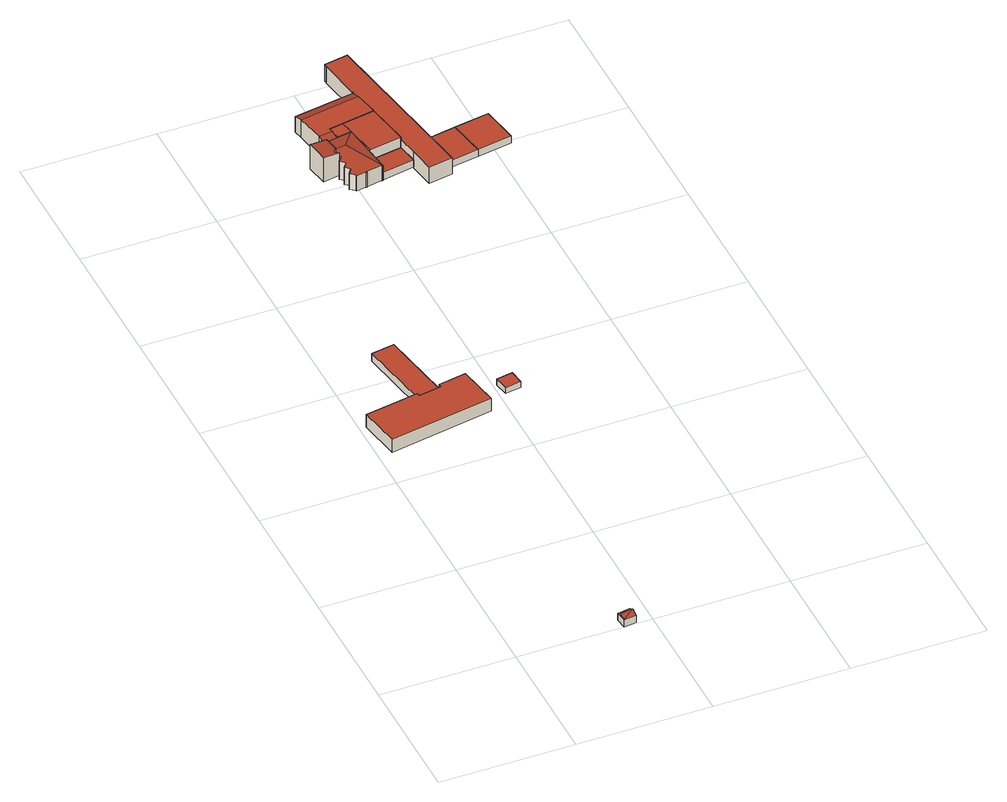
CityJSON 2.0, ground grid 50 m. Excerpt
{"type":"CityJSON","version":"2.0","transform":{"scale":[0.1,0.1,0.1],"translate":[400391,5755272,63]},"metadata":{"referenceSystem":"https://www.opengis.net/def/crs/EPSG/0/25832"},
"CityObjects":{
"building1":{"type":"Building","attributes":{"Gemeindeschluessel":"05515000","Geometrietyp2DReferenz":"3000","function":"31001_2500","roofType":"3100","measuredHeight":4.24},"address":[{"country":"Germany","locality":"Münster","thoroughfareNumber":"50a","thoroughfareName":"Am Rohrbusch"}],"geometry":[{"type":"Solid","lod":"2","boundaries":[[[[0,1,2,3]],[[4,5,1,0]],[[6,7,5,4]],[[3,2,7,6]],[[0,8,4]],[[6,9,3]],[[0,3,9]],[[9,8,0]],[[8,9,6]],[[6,4,8]],[[1,5,7,2]]]],"semantics":{"surfaces":[{"type":"WallSurface"},{"type":"RoofSurface"},{"type":"GroundSurface"}],"values":[[0,0,0,0,0,0,1,1,1,1,2]]}}]},
"building2":{"type":"Building","attributes":{"Gemeindeschluessel":"05515000","Geometrietyp2DReferenz":"3000","function":"51009_1610","roofType":"1000","measuredHeight":5.46},"geometry":[{"type":"Solid","lod":"2","boundaries":[[[[10,11,12,13]],[[14,15,11,10]],[[16,17,15,14]],[[18,19,17,16]],[[20,21,19,18]],[[22,23,21,20]],[[24,25,23,22]],[[13,12,25,24]],[[22,20,18,16,14,10,13,24]],[[11,15,17,19,21,23,25,12]]]],"semantics":{"surfaces":[{"type":"WallSurface"},{"type":"RoofSurface"},{"type":"GroundSurface"}],"values":[[0,0,0,0,0,0,0,0,1,2]]}}]},
"building3":{"type":"Building","attributes":{"Gemeindeschluessel":"05515000","Geometrietyp2DReferenz":"3000","function":"31001_2000","roofType":"1000","measuredHeight":3.25},"address":[{"country":"Germany","locality":"Münster","thoroughfareNumber":"52","thoroughfareName":"Am Rohrbusch"}],"geometry":[{"type":"Solid","lod":"2","boundaries":[[[[26,27,28,29]],[[30,31,27,26]],[[32,33,31,30]],[[34,35,33,32]],[[36,37,35,34]],[[29,28,37,36]],[[34,32,30,26,29,36]],[[27,31,33,35,37,28]]]],"semantics":{"surfaces":[{"type":"WallSurface"},{"type":"RoofSurface"},{"type":"GroundSurface"}],"values":[[0,0,0,0,0,0,1,2]]}}]},
"building4":{"type":"Building","attributes":{"Gemeindeschluessel":"05515000","Geometrietyp2DReferenz":"3000","function":"31001_2460","roofType":"1000","measuredHeight":2.53},"geometry":[{"type":"Solid","lod":"2","boundaries":[[[[38,39,40,41]],[[42,43,39,38]],[[44,45,43,42]],[[41,40,45,44]],[[42,38,41,44]],[[39,43,45,40]]]],"semantics":{"surfaces":[{"type":"WallSurface"},{"type":"RoofSurface"},{"type":"GroundSurface"}],"values":[[0,0,0,0,1,2]]}}]},
"building5":{"type":"Building","attributes":{"Gemeindeschluessel":"05515000","Geometrietyp2DReferenz":"3000","function":"51009_1610","roofType":"2100","measuredHeight":10.57},"geometry":[{"type":"Solid","lod":"2","boundaries":[[[[46,47,48,49]],[[50,51,47,46]],[[52,53,51,50]],[[54,55,53,52]],[[56,57,55,54]],[[49,48,57,56]],[[54,52,50,46,49,56]],[[47,51,53,55,57,48]]]],"semantics":{"surfaces":[{"type":"WallSurface"},{"type":"RoofSurface"},{"type":"GroundSurface"}],"values":[[0,0,0,0,0,0,1,2]]}}]},
"building6":{"type":"Building","attributes":{"Gemeindeschluessel":"05515000","Geometrietyp2DReferenz":"3000","function":"51009_1610","roofType":"1000","measuredHeight":3.14},"geometry":[{"type":"Solid","lod":"2","boundaries":[[[[58,59,60,61]],[[62,63,59,58]],[[64,65,63,62]],[[61,60,65,64]],[[62,58,61,64]],[[59,63,65,60]]]],"semantics":{"surfaces":[{"type":"WallSurface"},{"type":"RoofSurface"},{"type":"GroundSurface"}],"values":[[0,0,0,0,1,2]]}}]},
"building7":{"type":"Building","attributes":{"Gemeindeschluessel":"05515000","Geometrietyp2DReferenz":"3000","function":"31001_2000"},"address":[{"country":"Germany","locality":"Münster","thoroughfareNumber":"50","thoroughfareName":"Am Rohrbusch"}],"children":["building7-1","building7-2","building7-3","building7-4","building7-5"]},
"building7-1":{"type":"BuildingPart","attributes":{"roofType":"5000","measuredHeight":8.06},"parents":["building7"],"geometry":[{"type":"Solid","lod":"2","boundaries":[[[[66,67,68,69]],[[70,71,67,66]],[[72,73,71,70]],[[74,75,73,72]],[[76,77,75,74]],[[78,79,76,74,72,80]],[[66,69,81,82,83,70]],[[70,83,84,85,80,72]],[[86,68,67,71,73,75,77,87,88,89,90,91,92]],[[93,83,82]],[[86,92,93,82,81]],[[68,86,81,69]],[[77,76,79,87]],[[78,80,94]],[[87,79,78,94,88]],[[94,80,85,95,96]],[[94,96,89,88]],[[97,95,85,84,98]],[[89,96,95,97,90]],[[91,90,97,98]],[[98,84,83,93]],[[98,93,92,91]]]],"semantics":{"surfaces":[{"type":"WallSurface"},{"type":"RoofSurface"},{"type":"GroundSurface"},{"type":"ClosureSurface"}],"values":[[0,0,0,0,0,1,1,1,2,0,3,3,3,0,3,0,3,0,3,3,0,3]]}}]},
"building7-2":{"type":"BuildingPart","attributes":{"roofType":"5000","measuredHeight":8.93},"parents":["building7"],"geometry":[{"type":"Solid","lod":"2","boundaries":[[[[99,100,101,102]],[[103,69,68,100,99]],[[104,105,106,107]],[[108,109,105,104]],[[110,111,109,108]],[[112,113,111,110]],[[107,114,115,104]],[[116,103,99,102,115,114]],[[117,118,119,120,121,122,123,124,125,126,127,128,129,130,131,112,110,108,104,115,102]],[[132,133,134,135,136,137,138,139,140,141,142,143,144,145,146,101,100,68,86,147,106,105,109,111,113]],[[131,132,113,112]],[[130,133,132,131]],[[129,134,133,130]],[[128,135,134,129]],[[127,136,135,128]],[[126,137,136,127]],[[125,138,137,126]],[[124,139,138,125]],[[123,140,139,124]],[[122,141,140,123]],[[121,142,141,122]],[[120,143,142,121]],[[119,144,143,120]],[[118,145,144,119]],[[117,146,145,118]],[[102,101,146,117]],[[69,103,116,81]],[[68,69,81,86]],[[86,81,116,114,147]],[[106,147,114,107]]]],"semantics":{"surfaces":[{"type":"WallSurface"},{"type":"RoofSurface"},{"type":"GroundSurface"},{"type":"ClosureSurface"}],"values":[[0,0,0,0,0,0,1,1,1,2,0,0,0,0,0,0,0,0,0,0,0,0,0,0,0,0,0,3,3,3]]}}]},
"building7-3":{"type":"BuildingPart","attributes":{"roofType":"1000","measuredHeight":7.05},"parents":["building7"],"geometry":[{"type":"Solid","lod":"2","boundaries":[[[[148,149,77,76,150]],[[151,152,149,148]],[[153,154,152,151]],[[155,156,154,153]],[[157,158,156,155]],[[159,160,158,157]],[[161,162,160,159]],[[163,164,162,161]],[[165,166,164,163]],[[167,168,166,165]],[[165,163,161,159,157,155,153,151,148,150,169,78,94,96,167]],[[88,87,77,149,152,154,156,158,160,162,164,166,168,89]],[[78,169,79]],[[88,94,78,79,87]],[[89,96,94,88]],[[79,169,150,76]],[[77,87,79,76]],[[168,167,96,89]]]],"semantics":{"surfaces":[{"type":"WallSurface"},{"type":"RoofSurface"},{"type":"GroundSurface"},{"type":"ClosureSurface"}],"values":[[0,0,0,0,0,0,0,0,0,0,1,2,0,3,3,0,3,3]]}}]},
"building7-4":{"type":"BuildingPart","attributes":{"roofType":"1000","measuredHeight":7.93},"parents":["building7"],"geometry":[{"type":"Solid","lod":"2","boundaries":[[[[170,166,168,167,171]],[[172,107,106,166,170]],[[97,173,172,170,171,95]],[[166,106,147,90,89,168]],[[107,172,173,114]],[[106,107,114,147]],[[147,114,173,97,90]],[[90,97,95,96,89]],[[96,95,171,167]],[[168,89,96,167]]]],"semantics":{"surfaces":[{"type":"WallSurface"},{"type":"RoofSurface"},{"type":"GroundSurface"},{"type":"ClosureSurface"}],"values":[[0,0,1,2,0,3,3,3,0,3]]}}]},
"building7-5":{"type":"BuildingPart","attributes":{"roofType":"1000","measuredHeight":7.95},"parents":["building7"],"geometry":[{"type":"Solid","lod":"2","boundaries":[[[[97,98,93,82,174,173]],[[92,91,90,147,86]],[[81,116,174,82]],[[86,81,82,93,92]],[[92,93,98,91]],[[98,97,90,91]],[[97,173,114,147,90]],[[114,173,174,116]],[[114,116,81,86,147]]]],"semantics":{"surfaces":[{"type":"RoofSurface"},{"type":"GroundSurface"},{"type":"WallSurface"},{"type":"ClosureSurface"}],"values":[[0,1,2,3,3,3,3,2,3]]}}]},
"building8":{"type":"Building","attributes":{"Gemeindeschluessel":"05515000","Geometrietyp2DReferenz":"3000","function":"31001_2460","roofType":"1000","measuredHeight":2.9},"geometry":[{"type":"Solid","lod":"2","boundaries":[[[[175,176,177,178]],[[179,180,176,175]],[[181,182,180,179]],[[178,177,182,181]],[[179,175,178,181]],[[176,180,182,177]]]],"semantics":{"surfaces":[{"type":"WallSurface"},{"type":"RoofSurface"},{"type":"GroundSurface"}],"values":[[0,0,0,0,1,2]]}}]},
"building9":{"type":"Building","attributes":{"Gemeindeschluessel":"05515000","Geometrietyp2DReferenz":"3000","function":"31001_2460","roofType":"1000","measuredHeight":2.94},"geometry":[{"type":"Solid","lod":"2","boundaries":[[[[183,184,185,175]],[[186,187,184,183]],[[179,188,187,186]],[[175,185,188,179]],[[186,183,175,179]],[[184,187,188,185]]]],"semantics":{"surfaces":[{"type":"WallSurface"},{"type":"RoofSurface"},{"type":"GroundSurface"}],"values":[[0,0,0,0,1,2]]}}]}
},
"vertices":[
[395,0,33],[395,0,3],[442,7,3],[442,7,33],[389,42,33],[389,42,3],[436,50,33],[436,50,3],[392,21,45],[439,28,45],
[27,1094,110],[27,1094,55],[417,1160,55],[417,1160,110],[0,1250,110],[0,1250,55],[201,1284,110],[201,1284,55],[203,1271,110],[203,1271,55],[289,1286,110],[289,1286,55],[287,1298,110],[287,1298,55],[390,1316,110],[390,1316,55],
[201,1284,91],[201,1284,58],[203,1271,58],[203,1271,91],[155,1558,91],[155,1558,58],[241,1572,91],[241,1572,58],[287,1298,91],[287,1298,58],[289,1286,91],[289,1286,58],
[500,1233,74],[500,1233,49],[560,1242,49],[560,1242,74],[492,1287,74],[492,1287,49],[552,1297,74],[552,1297,49],
[381,2480,168],[381,2480,63],[442,2490,63],[442,2490,161],[367,2562,168],[367,2562,63],[432,2573,160],[432,2573,63],[441,2517,160],[441,2517,63],[429,2500,162],[429,2500,63],
[552,2482,100],[552,2482,68],[565,2406,68],[565,2406,100],[672,2502,100],[672,2502,68],[685,2426,100],[685,2426,68],
[429,2580,136],[429,2580,64],[431,2580,64],[431,2580,136],[423,2614,145],[423,2614,64],[405,2723,141],[405,2723,64],[399,2758,130],[399,2758,64],[623,2795,130],[623,2795,64],[626,2781,134],[624,2795,130],[630,2760,141],[480,2588,136],[475,2618,143],[474,2622,145],[471,2638,144],[645,2667,144],[480,2588,64],[624,2795,64],[630,2760,64],[645,2667,64],[524,2647,64],[471,2638,64],[474,2622,64],[474,2622,143],[630,2760,134],[645,2667,143],[645,2667,134],[524,2647,143],[471,2638,143],
[432,2573,143],[432,2573,64],[440,2522,64],[440,2522,153],[431,2580,142],[564,2408,130],[564,2408,64],[552,2482,64],[552,2482,135],[565,2406,129],[565,2406,64],[562,2405,129],[562,2405,64],[562,2408,130],[562,2408,64],[533,2597,142],[482,2529,153],[480,2588,142],[441,2517,152],[429,2500,150],[442,2490,148],[447,2486,147],[434,2470,144],[452,2456,141],[439,2439,139],[457,2426,136],[444,2409,133],[462,2396,130],[463,2391,130],[500,2397,130],[500,2395,129],[503,2395,129],[502,2398,130],[502,2398,64],[503,2395,64],[500,2395,64],[500,2397,64],[463,2391,64],[462,2396,64],[444,2409,64],[457,2426,64],[439,2439,64],[452,2456,64],[434,2470,64],[447,2486,64],[442,2490,64],[429,2500,64],[441,2517,64],[533,2597,64],
[597,2954,134],[597,2954,64],[623,2795,134],[598,2954,134],[598,2954,64],[596,2966,134],[596,2966,64],[685,2981,134],[685,2981,64],[787,2369,134],[787,2369,64],[791,2345,134],[791,2345,64],[701,2330,134],[701,2330,64],[685,2426,134],[685,2426,64],[672,2502,134],[672,2502,64],[673,2502,134],[673,2502,64],[624,2795,134],
[672,2502,143],[673,2502,143],[552,2482,143],[533,2597,143],
[480,2588,143],
[880,2528,100],[880,2528,71],[764,2509,71],[764,2509,100],[904,2389,100],[904,2389,71],[787,2369,100],[787,2369,71],
[1011,2550,100],[1011,2550,70],[880,2528,70],[1034,2410,100],[1034,2410,70],[904,2389,70]
]}
